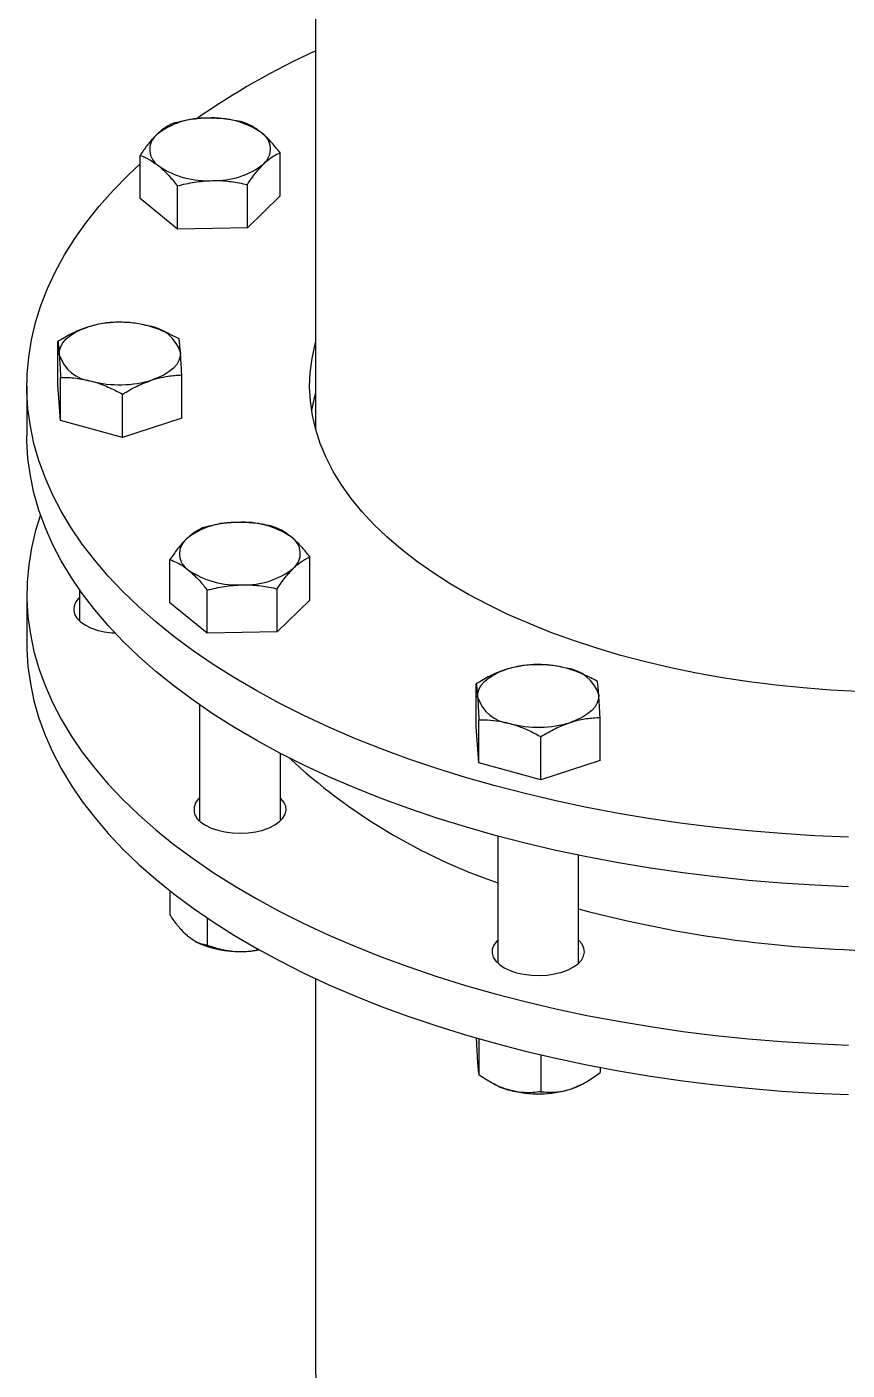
# Model space of a CAD drawing. Header units: inches. Extents: x 0.9 to 37.1, y -8.4 to 11.7.
# Drawn here: x 2.6251 to 2.7176, y 0.9811 to 1.1325 of the extents above; entities that cross this region are included whole.
import ezdxf

# ---------------------------------------------------------------- set-up
doc = ezdxf.new("R2010")
doc.units = ezdxf.units.IN
doc.header["$MEASUREMENT"] = 0

msp = doc.modelspace()

# ---------------------------------------------------------------- linework, layer by layer
at = {"color": 7, "linetype": 'Continuous', "lineweight": 25}
for p, q in [((2.657655085272209, 1.173967945652596), (2.65765508527221, 1.087149485507072)), ((2.637868737742965, 1.113173777499417), (2.637868737742965, 1.118043634614887)), ((2.65363822375441, 1.113482949657259), (2.65363822375441, 1.118352806772729)), ((2.642071042400167, 1.109734190859816), (2.642071042400167, 1.114604047975285)), ((2.64995578540589, 1.109888776938737), (2.64995578540589, 1.114758634054207)), ((2.642071042400167, 1.109734190859816), (2.637868737742965, 1.113173777499417)), ((2.65363822375441, 1.113482949657259), (2.64995578540589, 1.109888776938737)), ((2.64995578540589, 1.109888776938737), (2.642071042400167, 1.109734190859816)), ((2.628605289936329, 1.092207895679726), (2.628605289936329, 1.097077752795196)), ((2.642562210380124, 1.088414703763732), (2.642562210380124, 1.093284560879202)), ((2.625103001938877, 1.092045966653199), (2.625103001938877, 1.086465450372586)), ((2.628905434889589, 1.088146952820898), (2.628605289936329, 1.092207895679726)), ((2.628905434889589, 1.088146952820898), (2.628905434889589, 1.093016809936368)), ((2.635883895111486, 1.086250356862901), (2.635883895111486, 1.091120213978371)), ((2.635883895111486, 1.086250356862901), (2.628905434889589, 1.088146952820898)), ((2.642562210380124, 1.088414703763732), (2.635883895111486, 1.086250356862901)), ((2.641236774041589, 1.067604452389623), (2.641236774041589, 1.072474309505093)), ((2.657006260053034, 1.067913624547466), (2.657006260053034, 1.072783481662935)), ((2.63102645849156, 1.069096647956489), (2.63102645849156, 1.065574476468944)), ((2.653323821704515, 1.064319451828943), (2.653323821704515, 1.069189308944413)), ((2.625103001938877, 1.068607798274625), (2.625103001938877, 1.063027281994013)), ((2.645439078698791, 1.064164865750022), (2.641236774041589, 1.067604452389623)), ((2.645439078698791, 1.064164865750022), (2.645439078698791, 1.069034722865492)), ((2.657006260053034, 1.067913624547466), (2.653323821704515, 1.064319451828943)), ((2.653323821704515, 1.064319451828943), (2.645439078698791, 1.064164865750022)), ((2.675760887488797, 1.053611035967068), (2.675760887488797, 1.058480893082537)), ((2.644564225380646, 1.056113311180102), (2.644564225380646, 1.043022215215759)), ((2.676061032442057, 1.04955009310824), (2.676061032442057, 1.05441995022371)), ((2.689717807932592, 1.049817844051074), (2.689717807932592, 1.054687701166544)), ((2.676061032442057, 1.04955009310824), (2.675760887488797, 1.053611035967068)), ((2.683039492663955, 1.047653497150243), (2.683039492663955, 1.052523354265713)), ((2.653678808713979, 1.04302221521576), (2.653678808713979, 1.050637706015513)), ((2.683039492663955, 1.047653497150243), (2.676061032442057, 1.04955009310824)), ((2.689717807932592, 1.049817844051074), (2.683039492663955, 1.047653497150243)), ((2.678182056044028, 1.041306732589625), (2.678182056044028, 1.026977616756284)), ((2.687296639377362, 1.026977616756287), (2.687296639377362, 1.039146065876658)), ((2.641236774041589, 1.035135015734991), (2.641236774041589, 1.032438270995713)), ((2.645439078698791, 1.032076568187369), (2.645439078698791, 1.028998684356112)), ((2.644111327907758, 1.029416956146772), (2.644220769813924, 1.029358947687657)), ((2.65765508527221, 1.025239623580728), (2.65765508527221, 0.981105302994616)), ((2.675760887488797, 1.018543319490025), (2.675760887488797, 1.018444854573158)), ((2.676061032442057, 1.018457222919374), (2.676061032442057, 1.01438391171433)), ((2.683039492663955, 1.016645364761771), (2.683039492663955, 1.012487315756333)), ((2.689717807932592, 1.015227769844739), (2.689717807932592, 1.014651662657164)), ((2.677586328404283, 1.013448063220808), (2.677838600477306, 1.013314349228183)), ((2.687640094944083, 1.013314349228183), (2.687782774606425, 1.013389974988457))]:
    msp.add_line(p, q, dxfattribs=at)
at = {"color": 7, "linetype": 'Continuous', "lineweight": 25, "flags": 128}
for points in [[(2.717720727069707, 1.041183385741012), (2.713942793773127, 1.041345793166781), (2.710179710831526, 1.041582610088613), (2.706437001088046, 1.041893488945018), (2.702720157485349, 1.042277973478406), (2.699034635003967, 1.042735499404703), (2.695385842656371, 1.043265395241521), (2.691779135548492, 1.043866883293647), (2.688219807020372, 1.044539080794421), (2.684713080877449, 1.045281001201316), (2.681264103723911, 1.046091555643824), (2.677877937409338, 1.046969554521526), (2.674559551599746, 1.047913709249997), (2.671313816483909, 1.048922634151973), (2.668145495625691, 1.049994848491033), (2.665059238972858, 1.051128778644777), (2.662059576032638, 1.052322760414337), (2.659150909224043, 1.053575041466819), (2.656337507416717, 1.054883783907089), (2.653623499665776, 1.056247066975145), (2.65101286915185, 1.057662889865088), (2.64850944733522, 1.059129174661588), (2.646116908332623, 1.060643769389508), (2.643838763524967, 1.062204451172226), (2.641678356403915, 1.063808929494007), (2.63963885766483, 1.065454849561662), (2.637723260553358, 1.067139795760521), (2.635934376472416, 1.068861295199685), (2.634274830856077, 1.070616821341336), (2.632747059316383, 1.072403797708776), (2.631353304068744, 1.074219601667765), (2.630095610641185, 1.076061568275598), (2.628975824872242, 1.077926994192272), (2.627995590201949, 1.079813141648017), (2.627156345259857, 1.081717242461342), (2.62645932175365, 1.083636502101734), (2.625905542661441, 1.085568103791007), (2.625495820730412, 1.087509212637317), (2.625230757283998, 1.089456979795756), (2.625110741339359, 1.091408546649426), (2.625135949036443, 1.09336104900485), (2.625306343379478, 1.095311621295576), (2.62562167429127, 1.097257400787785), (2.62608147898022, 1.099195531781753), (2.626685082619543, 1.101123169802982), (2.62743159933766, 1.103037485776857), (2.628319933518346, 1.104935670180705), (2.629348781408691, 1.106814937167158), (2.630516633032537, 1.108672528652764), (2.631821774406582, 1.11050571836586), (2.633262290055885, 1.112311815847747), (2.634836065825083, 1.114088170401314), (2.636540791981215, 1.115832174981296), (2.637868737742965, 1.117085441262726)], [(2.628755362412958, 1.095570435183896), (2.628779852131845, 1.096030625420117), (2.62892075843236, 1.09648523232024), (2.629175670368634, 1.096926477434164), (2.629540226326764, 1.097346810935653), (2.630008188653231, 1.097739040801959), (2.630571550382886, 1.098096455871322), (2.631220672240342, 1.09841294067281), (2.631944447570647, 1.098683080063725)], [(2.718813600619869, 1.057601373466818), (2.715707774631044, 1.057764420956224), (2.712620040594421, 1.058001714639897), (2.709557085854358, 1.058312740592556), (2.70652554408877, 1.058696825201247), (2.703531980942065, 1.059153136624235), (2.700582879805426, 1.059680686592587), (2.697684627775213, 1.060278332550546), (2.694843501819951, 1.060944780130048), (2.692065655185806, 1.061678585954039), (2.689357104070025, 1.062478160762505), (2.686723714591192, 1.063341772854459), (2.684171190084523, 1.064267551838415), (2.68170505874971, 1.065253492683246), (2.679330661678074, 1.066297460060625), (2.67705314128495, 1.067397192969683), (2.674877430172355, 1.068550309633824), (2.672808240446081, 1.069754312659124), (2.670850053510311, 1.071006594443137), (2.669007110361907, 1.07230444282237), (2.667283402405346, 1.073645046946238), (2.665682662808232, 1.075025503364727), (2.664208358416084, 1.076442822316634), (2.662863682243922, 1.077893934204711), (2.661651546560908, 1.079375696243738), (2.660574576583014, 1.080884899267095), (2.659635104787396, 1.082418274677095), (2.658835165860767, 1.08397250152405), (2.658176492292711, 1.0855442136987), (2.657660510623506, 1.087130007222458), (2.657288338354551, 1.088726447619671), (2.657060781528106, 1.09033007735593), (2.656978332981585, 1.091937423326318), (2.657041171280181, 1.093545004377382), (2.65724916033013, 1.095149338846537), (2.657601849673465, 1.096746952102571), (2.65765508527221, 1.096942447799327)], [(2.642412137903493, 1.09583818612673), (2.642387648184608, 1.09537799589051), (2.642246741884092, 1.094923388990386), (2.641991829947818, 1.094482143876462), (2.641627273989688, 1.094061810374973), (2.641159311663221, 1.093669580508668), (2.640595949933566, 1.093312165439305), (2.639946828076109, 1.092995680637816), (2.639223052745804, 1.092725541246901)], [(2.717720727069707, 1.0356028694604), (2.713942793773127, 1.035765276886168), (2.710179710831526, 1.036002093808), (2.706437001088046, 1.036312972664406), (2.702720157485349, 1.036697457197793), (2.699034635003967, 1.03715498312409), (2.695385842656371, 1.037684878960908), (2.691779135548492, 1.038286367013034), (2.688219807020372, 1.038958564513808), (2.684713080877449, 1.039700484920703), (2.681264103723911, 1.04051103936321), (2.677877937409338, 1.041389038240914), (2.674559551599746, 1.042333192969384), (2.671313816483909, 1.043342117871361), (2.668145495625691, 1.04441433221042), (2.665059238972858, 1.045548262364164), (2.662059576032638, 1.046742244133724), (2.659150909224043, 1.047994525186206), (2.656337507416717, 1.049303267626477), (2.653623499665776, 1.050666550694532), (2.65101286915185, 1.052082373584475), (2.64850944733522, 1.053548658380976), (2.646116908332623, 1.055063253108896), (2.643838763524967, 1.056623934891613), (2.641678356403915, 1.058228413213394), (2.63963885766483, 1.059874333281049), (2.637723260553358, 1.061559279479908), (2.635934376472416, 1.063280778919072), (2.634274830856077, 1.065036305060723), (2.632747059316383, 1.066823281428163), (2.631353304068744, 1.068639085387153), (2.630095610641185, 1.070481051994985), (2.628975824872242, 1.07234647791166), (2.627995590201949, 1.074232625367403), (2.627156345259857, 1.07613672618073), (2.62645932175365, 1.078055985821122), (2.625905542661441, 1.079987587510395), (2.625495820730412, 1.081928696356704), (2.625230757283998, 1.083876463515143), (2.625110741339359, 1.085828030368813), (2.625103001938877, 1.086465450372586)], [(2.62663338056203, 1.077536624323606), (2.62608147898022, 1.075757363403179), (2.625621674291269, 1.07381923240921), (2.625306343379478, 1.071873452917), (2.625135949036443, 1.069922880626275), (2.625110741339359, 1.067970378270851), (2.625230757283999, 1.066018811417182), (2.625495820730412, 1.064071044258742), (2.625905542661441, 1.062129935412433), (2.62645932175365, 1.06019833372316), (2.627156345259857, 1.058279074082768), (2.62799559020195, 1.056374973269442), (2.628975824872242, 1.054488825813698), (2.630095610641185, 1.052623399897023), (2.631353304068745, 1.05078143328919), (2.632747059316384, 1.048965629330201), (2.634274830856078, 1.047178652962761), (2.635934376472417, 1.04542312682111), (2.637723260553359, 1.043701627381946), (2.639638857664831, 1.042016681183088), (2.641678356403915, 1.040370761115433), (2.643838763524968, 1.038766282793651), (2.646116908332623, 1.037205601010934), (2.648509447335222, 1.035691006283014), (2.651012869151851, 1.034224721486513), (2.653623499665777, 1.03280889859657), (2.656337507416719, 1.031445615528515), (2.659150909224045, 1.030136873088245), (2.662059576032639, 1.028884592035763), (2.665059238972859, 1.027690610266203), (2.668145495625692, 1.026556680112459), (2.67131381648391, 1.025484465773399), (2.674559551599748, 1.024475540871423), (2.67787793740934, 1.023531386142952), (2.681264103723912, 1.022653387265249), (2.68471308087745, 1.021842832822741), (2.688219807020372, 1.021100912415847), (2.691779135548494, 1.020428714915073), (2.695385842656373, 1.019827226862947), (2.699034635003969, 1.019297331026129), (2.70272015748535, 1.018839805099832), (2.706437001088048, 1.018455320566444), (2.710179710831528, 1.018144441710039), (2.713942793773128, 1.017907624788207), (2.717720727069708, 1.017745217362438)], [(2.630379186327992, 1.066771092111893), (2.630487531646453, 1.066319544951869), (2.630742485892836, 1.06588392346441), (2.631136714497666, 1.065476759686576), (2.631658876221755, 1.065109766978935), (2.632293949422994, 1.064793503053503), (2.633023664201661, 1.064537066247594), (2.633827027992163, 1.064347833781222), (2.634680929480925, 1.064231249527908), (2.635040290829151, 1.064205284422847)], [(2.625103001938877, 1.063027281994013), (2.625110741339359, 1.062389861990238), (2.625230757283999, 1.060438295136569), (2.625495820730412, 1.05849052797813), (2.625905542661441, 1.056549419131819), (2.62645932175365, 1.054617817442547), (2.627156345259857, 1.052698557802155), (2.62799559020195, 1.050794456988829), (2.628975824872242, 1.048908309533085), (2.630095610641185, 1.047042883616411), (2.631353304068745, 1.045200917008578), (2.632747059316384, 1.043385113049588), (2.634274830856078, 1.041598136682148), (2.635934376472417, 1.039842610540497), (2.637723260553359, 1.038121111101333), (2.639638857664831, 1.036436164902475), (2.641678356403915, 1.03479024483482), (2.643838763524968, 1.033185766513038), (2.646116908332623, 1.031625084730321), (2.648509447335222, 1.030110490002401), (2.651012869151851, 1.028644205205901), (2.653623499665777, 1.027228382315957), (2.656337507416719, 1.025865099247902), (2.659150909224045, 1.024556356807631), (2.662059576032639, 1.02330407575515), (2.665059238972859, 1.02211009398559), (2.668145495625692, 1.020976163831846), (2.67131381648391, 1.019903949492786), (2.674559551599748, 1.01889502459081), (2.67787793740934, 1.017950869862339), (2.681264103723912, 1.017072870984636), (2.68471308087745, 1.016262316542128), (2.688219807020372, 1.015520396135234), (2.691779135548494, 1.01484819863446), (2.695385842656373, 1.014246710582334), (2.699034635003969, 1.013716814745516), (2.70272015748535, 1.013259288819219), (2.706437001088048, 1.012874804285831), (2.710179710831528, 1.012563925429426), (2.713942793773128, 1.012327108507594), (2.717720727069708, 1.012164701081826)], [(2.675910959965427, 1.056973575471238), (2.675935449684314, 1.057433765707458), (2.676076355984828, 1.057888372607582), (2.676331267921102, 1.058329617721506), (2.676695823879232, 1.058749951222995), (2.6771637862057, 1.0591421810893), (2.677727147935355, 1.059499596158663), (2.678376269792811, 1.059816080960152), (2.679100045123116, 1.060086220351067)], [(2.689567735455961, 1.057241326414072), (2.689543245737076, 1.056781136177851), (2.689402339436562, 1.056326529277728), (2.689147427500287, 1.055885284163804), (2.688782871542157, 1.055464950662315), (2.688314909215689, 1.05507272079601), (2.687751547486034, 1.054715305726647), (2.687102425628578, 1.054398820925158), (2.686378650298273, 1.054128681534243)], [(2.644713292445847, 1.042892227255579), (2.645245485136023, 1.042529076926115), (2.645889184207215, 1.042217473223664), (2.646625871609122, 1.041966380419413), (2.647434354186475, 1.041783021996175), (2.648291373367526, 1.041672672841947), (2.649172274270804, 1.041638507500984), (2.650051714981177, 1.041681508847941), (2.650904395590599, 1.041800439812358), (2.651705786030409, 1.041991878966926), (2.652432831756743, 1.042250318955721), (2.653064616987782, 1.042568324930805), (2.653582966412717, 1.042936748439268), (2.65397296806235, 1.043344990607557), (2.654223402299295, 1.043781307051776), (2.65432706458652, 1.044233145742224), (2.654280972748758, 1.044687508102437), (2.654086452764263, 1.045131322954568), (2.653749100618827, 1.045551822553372), (2.653678808713979, 1.045619524964182)], [(2.678182056044028, 1.02957492650471), (2.67803399174771, 1.02942635999807), (2.677724292439255, 1.029000254102282), (2.677558867140071, 1.028553320548931), (2.677542474834827, 1.028098416802618), (2.6776755871003, 1.027648629615884), (2.677954374538967, 1.027216898547166), (2.678370816943806, 1.02681564371326), (2.678912934025044, 1.026456408485173), (2.679565130061285, 1.026149527406362), (2.680308642560016, 1.025903828886725)], [(2.680308642560016, 1.025903828886725), (2.681122082020359, 1.025726381225331), (2.681982047270063, 1.025622289268319), (2.682863798674632, 1.025594547551774), (2.683741969851555, 1.025643954154372), (2.684591297414954, 1.025769087738108), (2.685387347757199, 1.025966348437611), (2.686107219959307, 1.026230061421706), (2.686730204608693, 1.026552640147983), (2.687238379571258, 1.026924804613804), (2.68761712557856, 1.027335848325085), (2.687855546797553, 1.027773946302639), (2.687946784283856, 1.028226495265294), (2.687888213301106, 1.028680476203347), (2.687681518829836, 1.029122828911774), (2.687332647093656, 1.029540827708541), (2.687296639377362, 1.029574926504708)], [(2.686378650298273, 1.012788216927463), (2.687102425628578, 1.013058356318378), (2.687640094944083, 1.013314349228183)], [(2.65765508527221, 0.981105302994616), (2.657678247356818, 0.9802020492708463)]]:
    msp.add_lwpolyline(points, dxfattribs=at)
at = {"color": 7, "linetype": 'Continuous', "lineweight": 25}
for centre, radius, start, end in [((2.69494002807789, 1.048983371478991), 0.08903331098630947, 114.7572850059777, 124.7486316860814), ((2.645161019307285, 1.113404182425265), 0.008840327992986263, 87.84431492475638, 128.0692275463375), ((2.646121886405197, 1.112610485265849), 0.00964825083302727, 55.8569643361955, 93.73400934646192), ((2.65037038353404, 1.118741478126481), 0.00219077596310925, 310.6317154106282, 57.82239376486659), ((2.641136577963334, 1.118701270897364), 0.002190775963108093, 130.6317154105922, 237.8223937649066), ((2.645385075092179, 1.124832263757993), 0.009648250833025182, 235.856964336191, 273.7340093464662), ((2.64634594219009, 1.124038566598583), 0.0088403279929891, 267.8443149247665, 308.0692275463336), ((2.635594104285166, 1.086740113617721), 0.0124881720705722, 75.25370961277075, 106.9926528372294), ((2.638322306534466, 1.094553985135196), 0.00428671118851458, 17.43221134443406, 83.96713333140752), ((2.632845193781986, 1.096854636175431), 0.004286711188514367, 197.4322113444292, 263.967133331408), ((2.635573396031285, 1.104668507692907), 0.01248817207057404, 255.2537096127759, 286.9926528372294), ((2.675712869299719, 1.08633263576319), 0.01874506281079619, 164.4368826265931, 171.0287828600361), ((2.648529055605913, 1.067834857315463), 0.008840327992994647, 87.84431492478139, 128.0692275463228), ((2.64948992270382, 1.067041160156054), 0.009648250833029238, 55.85696433619704, 93.7340093464559), ((2.64450461426196, 1.073131945787571), 0.002190775963109294, 130.6317154106312, 237.8223937648736), ((2.653738419832665, 1.073172153016687), 0.002190775963108672, 310.6317154106106, 57.82239376488932), ((2.648753111390804, 1.079262938648206), 0.00964825083303155, 235.8569643362038, 273.7340093464531), ((2.649713978488712, 1.078469241488791), 0.008840327992991476, 267.8443149247757, 308.0692275463323), ((2.632204946915728, 1.066777295186216), 0.001825771125267347, 130.2012496706753, 180.1946633165414), ((2.682749701837635, 1.048143253905068), 0.01248817207056725, 75.25370961276676, 106.9926528372382), ((2.685477904086936, 1.05595712542254), 0.004286711188512564, 17.4322113444111, 83.96713333142216), ((2.680000791334454, 1.058257776462772), 0.004286711188513871, 197.4322113444253, 263.9671333314133), ((2.682728993583753, 1.066071647980249), 0.01248817207057447, 255.2537096127764, 286.9926528372289), ((2.699836890209341, 1.098863075176757), 0.0664508895285656, 227.1620604066711, 250.9812676850898), ((2.645640849260721, 1.044310647786143), 0.001694779763374306, 129.4391871339154, 236.8178663206718), ((2.723344521173459, 1.168103593950976), 0.1397292817300299, 255.0495424014805, 269.8062758067725), ((2.64894526201263, 1.039224158267256), 0.01093815369774342, 244.4100371746005, 272.2854287393176), ((2.64915653958238, 1.040930101102977), 0.01263739753774914, 271.0197597715654, 279.8110634398357), ((2.68161933367836, 1.02056977739191), 0.008181392386173485, 242.4764173887357, 255.3508359351531), ((2.682728993583753, 1.024731183373463), 0.01248817207056865, 255.2537096127713, 286.9926528372392)]:
    msp.add_arc(centre, radius, start, end, dxfattribs=at)
for points, knots in [([(2.645493547594347, 1.122238254190984), (2.64540007976262, 1.122235796758027), (2.644692405294938, 1.122217190757142), (2.643358141865638, 1.122076767731874), (2.642157166212657, 1.121785018569427), (2.641551176091486, 1.121637807333409)], [0, 0, 0, 0, 0.07010571820324442, 0.5307925293049163, 1, 1, 1, 1]), ([(2.649435919097208, 1.12179239341233), (2.648795660633523, 1.121926061136675), (2.647503404759398, 1.12219584734297), (2.64616754499858, 1.122224033227435), (2.645493547594347, 1.122238254190984)], [0, 0, 0, 0, 0.4954579634770068, 1, 1, 1, 1]), ([(2.641551176091486, 1.121637807333409), (2.641321918899762, 1.121525484864285), (2.640861237676253, 1.121299778302519), (2.640242312950129, 1.12085949858533), (2.639856476093689, 1.120500284235394), (2.639709956917225, 1.120363874792262)], [0, 0, 0, 0, 0.3805934879738669, 0.764784181387485, 1, 1, 1, 1]), ([(2.65153707142581, 1.120595753910644), (2.651487256193495, 1.120635902752946), (2.651110089339843, 1.120939882315534), (2.650398971498868, 1.121407668487881), (2.649758891590613, 1.121663370767342), (2.649435919097208, 1.12179239341233)], [0, 0, 0, 0, 0.07010571820324925, 0.53079252930492, 1, 1, 1, 1]), ([(2.65363822375441, 1.118352806772729), (2.65329698737907, 1.118778329222245), (2.652608258161874, 1.119637175947667), (2.651896289529518, 1.120274298699778), (2.65153707142581, 1.120595753910644)], [0, 0, 0, 0, 0.4954579634770089, 1, 1, 1, 1]), ([(2.639709956917225, 1.120363874792262), (2.639467286107358, 1.120109486927416), (2.638978316192226, 1.119596907714645), (2.638364732224482, 1.118777298064641), (2.637998035360253, 1.118234888629758), (2.637868737742965, 1.118043634614887)], [0, 0, 0, 0, 0.3894480145147176, 0.7847188654868446, 1, 1, 1, 1]), ([(2.637868737742965, 1.118043634614887), (2.638209974118305, 1.117910553072876), (2.638898703335501, 1.117641949978725), (2.639610671967857, 1.11711357998558), (2.639969890071566, 1.116846995113201)], [0, 0, 0, 0, 0.4954579634770065, 1, 1, 1, 1]), ([(2.65179700458015, 1.117078874231582), (2.651943523754112, 1.117215286165815), (2.652326907430551, 1.117572223128005), (2.652945858693763, 1.11801331901019), (2.653406575753308, 1.118239222673731), (2.65363822375441, 1.118352806772729)], [0, 0, 0, 0, 0.2352153999993352, 0.6154671935981781, 1, 1, 1, 1]), ([(2.639969890071566, 1.116846995113201), (2.64001970530388, 1.116805596413622), (2.640396872157533, 1.116492153786936), (2.641107989998508, 1.115795839959626), (2.641748069906763, 1.115003731344684), (2.642071042400167, 1.114604047975285)], [0, 0, 0, 0, 0.07010571820324756, 0.5307925293049179, 1, 1, 1, 1]), ([(2.64995578540589, 1.114758634054207), (2.650085083498841, 1.114949888307811), (2.650448488691874, 1.115487427473033), (2.651061938141207, 1.116307644567604), (2.651550914712416, 1.116820677426578), (2.65179700458015, 1.117078874231582)], [0, 0, 0, 0, 0.215281657295184, 0.6050705810156046, 1, 1, 1, 1]), ([(2.642071042400167, 1.114604047975285), (2.642711300863852, 1.114762821158445), (2.644003556737977, 1.115083278583421), (2.645339416498796, 1.115163845457923), (2.646013413903029, 1.115204494832861)], [0, 0, 0, 0, 0.4954579634770073, 1, 1, 1, 1]), ([(2.646013413903029, 1.115204494832861), (2.646106881734756, 1.115205702408541), (2.646814556202438, 1.115214845345328), (2.648148819631738, 1.115126740715633), (2.649349795284719, 1.114882083542599), (2.64995578540589, 1.114758634054207)], [0, 0, 0, 0, 0.07010571820324459, 0.5307925293049176, 1, 1, 1, 1]), ([(2.631944447570647, 1.098683080063725), (2.631865281052817, 1.098656798393735), (2.631265886348473, 1.098457811571461), (2.630135775725233, 1.097977294980129), (2.629118558799489, 1.097379426288652), (2.628605289936329, 1.097077752795196)], [0, 0, 0, 0, 0.07010571820324442, 0.5307925293049168, 1, 1, 1, 1]), ([(2.635283605204966, 1.099242099696026), (2.634741311325406, 1.099212570423934), (2.633646780770778, 1.09915297046941), (2.632515318067306, 1.098840655895089), (2.631944447570647, 1.098683080063725)], [0, 0, 0, 0, 0.4954579634770057, 1, 1, 1, 1]), ([(2.638772835315915, 1.098816955535142), (2.63869011080032, 1.098838813357271), (2.63806377737142, 1.099004305830495), (2.636882875944432, 1.099210985707212), (2.635819942020558, 1.099231665204061), (2.635283605204966, 1.099242099696026)], [0, 0, 0, 0, 0.07010571820324965, 0.5307925293049189, 1, 1, 1, 1]), ([(2.642262065426864, 1.09734550373803), (2.641695399117344, 1.097645731952519), (2.640551676841609, 1.098251692975695), (2.639369362567555, 1.098627397040936), (2.638772835315915, 1.098816955535142)], [0, 0, 0, 0, 0.4954579634770054, 1, 1, 1, 1]), ([(2.628605289936329, 1.097077752795196), (2.628623976030319, 1.096936370664667), (2.628661524831198, 1.096652270120714), (2.628711971604616, 1.096133538151535), (2.628743420056506, 1.095725416771374), (2.628755362412958, 1.095570435183896)], [0, 0, 0, 0, 0.3805934879738678, 0.7647841813874855, 1, 1, 1, 1]), ([(2.642412137903493, 1.09583818612673), (2.642400195547244, 1.095993170204992), (2.642368947046997, 1.096398703242799), (2.642318498110617, 1.096918254740701), (2.642280946388846, 1.097202556928854), (2.642262065426864, 1.09734550373803)], [0, 0, 0, 0, 0.2352153999993355, 0.6154671935981773, 1, 1, 1, 1]), ([(2.628755362412958, 1.095570435183896), (2.628775141812365, 1.095285287404763), (2.628814996343095, 1.094710728456205), (2.628865007806666, 1.093813343525909), (2.628894896212868, 1.093224453164378), (2.628905434889589, 1.093016809936368)], [0, 0, 0, 0, 0.3894480145147175, 0.7847188654868432, 1, 1, 1, 1]), ([(2.642562210380124, 1.093284560879202), (2.642551671664633, 1.093492204406238), (2.642522051553078, 1.094075807259941), (2.642472051053716, 1.094973782583825), (2.642432195980468, 1.095548796022282), (2.642412137903493, 1.09583818612673)], [0, 0, 0, 0, 0.2152816572951866, 0.6050705810156041, 1, 1, 1, 1]), ([(2.639223052745804, 1.092725541246901), (2.639302219263635, 1.092750573059615), (2.63990161396798, 1.092940096817791), (2.641031724591218, 1.093192085754159), (2.642048941516963, 1.093253548110155), (2.642562210380124, 1.093284560879202)], [0, 0, 0, 0, 0.0701057182032432, 0.5307925293049156, 1, 1, 1, 1]), ([(2.628905434889589, 1.093016809936368), (2.629472101199108, 1.093009022629383), (2.630615823474843, 1.092993305237478), (2.631798137748897, 1.092726353931204), (2.632394665000537, 1.092591665775484)], [0, 0, 0, 0, 0.4954579634770087, 1, 1, 1, 1]), ([(2.632394665000537, 1.092591665775484), (2.632477389516131, 1.092568558096079), (2.633103722945032, 1.092393602558757), (2.634284624372021, 1.091958395027076), (2.635347558295893, 1.091401309194746), (2.635883895111486, 1.091120213978371)], [0, 0, 0, 0, 0.0701057182032467, 0.5307925293049188, 1, 1, 1, 1]), ([(2.635883895111486, 1.091120213978371), (2.636426188991045, 1.091442184157968), (2.637520719545673, 1.092092027743763), (2.638652182249145, 1.092513095077051), (2.639223052745804, 1.092725541246901)], [0, 0, 0, 0, 0.4954579634770053, 1, 1, 1, 1]), ([(2.648861583892971, 1.07666892908119), (2.648768116061245, 1.076666471648233), (2.648060441593561, 1.076647865647348), (2.646726178164263, 1.07650744262208), (2.64552520251128, 1.076215693459633), (2.64491921239011, 1.076068482223615)], [0, 0, 0, 0, 0.07010571820324832, 0.5307925293049187, 1, 1, 1, 1]), ([(2.652803955395832, 1.076223068302536), (2.652163696932147, 1.076356736026881), (2.650871441058023, 1.076626522233176), (2.649535581297203, 1.076654708117641), (2.648861583892971, 1.07666892908119)], [0, 0, 0, 0, 0.4954579634770072, 1, 1, 1, 1]), ([(2.64491921239011, 1.076068482223615), (2.644620190301764, 1.075922847952197), (2.644016663644837, 1.075628909248706), (2.643392772516373, 1.075074348760542), (2.643077993215849, 1.074794549682469)], [0, 0, 0, 0, 0.4954579634770072, 1, 1, 1, 1]), ([(2.654905107724433, 1.07502642880085), (2.654737903782687, 1.075156689966911), (2.65430039611616, 1.075497532761688), (2.65359406473195, 1.0759126455208), (2.653068306182385, 1.076119208617851), (2.652803955395832, 1.076223068302536)], [0, 0, 0, 0, 0.2352153999993345, 0.6154671935981783, 1, 1, 1, 1]), ([(2.643077993215849, 1.074794549682469), (2.643034340616436, 1.074751318478571), (2.642703833002406, 1.074424001383049), (2.642080687414083, 1.073701528357952), (2.641519791669355, 1.072885873748304), (2.641236774041589, 1.072474309505093)], [0, 0, 0, 0, 0.070105718203247, 0.5307925293049195, 1, 1, 1, 1]), ([(2.657006260053034, 1.072783481662935), (2.656858708369408, 1.072969308076801), (2.656443999638237, 1.07349159175679), (2.655743946783604, 1.074286056690424), (2.65518593920059, 1.074778562669197), (2.654905107724433, 1.07502642880085)], [0, 0, 0, 0, 0.2152816572951864, 0.6050705810156045, 1, 1, 1, 1]), ([(2.641236774041589, 1.072474309505093), (2.641498396497499, 1.072371611085845), (2.642024114151894, 1.0721652435862), (2.642730415252656, 1.071750945878077), (2.643170722425589, 1.071407928678261), (2.64333792637019, 1.071277670003407)], [0, 0, 0, 0, 0.3805934879738668, 0.7647841813874848, 1, 1, 1, 1]), ([(2.655165040878774, 1.071509549121788), (2.655208693478187, 1.07155153046841), (2.655539201092218, 1.071869384499834), (2.656162346680541, 1.072363329869967), (2.656723242425269, 1.072642578144134), (2.657006260053034, 1.072783481662935)], [0, 0, 0, 0, 0.0701057182032467, 0.5307925293049162, 1, 1, 1, 1]), ([(2.64333792637019, 1.071277670003407), (2.643614856104772, 1.071033469282354), (2.644172856092041, 1.070541416670367), (2.644873062455652, 1.069747564828283), (2.64529152755798, 1.069220549060593), (2.645439078698791, 1.069034722865492)], [0, 0, 0, 0, 0.3894480145147156, 0.784718865486841, 1, 1, 1, 1]), ([(2.653323821704515, 1.069189308944413), (2.65362284379286, 1.069627384123336), (2.654226370449788, 1.070511566458098), (2.65485026157825, 1.071174879705229), (2.655165040878774, 1.071509549121788)], [0, 0, 0, 0, 0.4954579634770069, 1, 1, 1, 1]), ([(2.645439078698791, 1.069034722865492), (2.646079337162476, 1.069193496048651), (2.647371593036601, 1.069513953473628), (2.64870745279742, 1.069594520348129), (2.649381450201653, 1.069635169723067)], [0, 0, 0, 0, 0.4954579634770085, 1, 1, 1, 1]), ([(2.649381450201653, 1.069635169723067), (2.64947491803338, 1.069636377298748), (2.650182592501062, 1.069645520235534), (2.651516855930361, 1.069557415605839), (2.652717831583344, 1.069312758432805), (2.653323821704515, 1.069189308944413)], [0, 0, 0, 0, 0.07010571820324851, 0.5307925293049194, 1, 1, 1, 1]), ([(2.679100045123116, 1.060086220351067), (2.679020878605286, 1.060059938681077), (2.678421483900941, 1.059860951858803), (2.677291373277702, 1.05938043526747), (2.676274156351957, 1.058782566575994), (2.675760887488797, 1.058480893082537)], [0, 0, 0, 0, 0.0701057182032491, 0.5307925293049185, 0.9999999999999999, 0.9999999999999999, 0.9999999999999999, 0.9999999999999999]), ([(2.682439202757434, 1.060645239983368), (2.681896908877875, 1.060615710711276), (2.680802378323246, 1.060556110756752), (2.679670915619775, 1.060243796182431), (2.679100045123116, 1.060086220351067)], [0, 0, 0, 0, 0.4954579634770065, 1, 1, 1, 1]), ([(2.685928432868383, 1.060220095822484), (2.685650769502301, 1.060288963504473), (2.684924232495422, 1.060469163435952), (2.68375127958737, 1.060624927377482), (2.682878190788782, 1.0606384438944), (2.682439202757434, 1.060645239983368)], [0, 0, 0, 0, 0.2352153999993354, 0.6154671935981783, 1, 1, 1, 1]), ([(2.689417662979332, 1.058748644025371), (2.689172634682039, 1.058880292817323), (2.688483958200862, 1.059250304884475), (2.687321431588017, 1.059787726333773), (2.686394789176475, 1.060075344620889), (2.685928432868383, 1.060220095822484)], [0, 0, 0, 0, 0.2152816572951839, 0.6050705810156047, 1, 1, 1, 1]), ([(2.675760887488797, 1.058480893082537), (2.675785259918756, 1.058297356049708), (2.675834451639863, 1.057926916887644), (2.675885303210446, 1.057293274627565), (2.675910959965427, 1.056973575471238)], [0, 0, 0, 0, 0.4954579634770062, 1, 1, 1, 1]), ([(2.689567735455961, 1.057241326414072), (2.689564177458198, 1.057288840977552), (2.689537238733642, 1.057648588741002), (2.689486447929892, 1.058221521381569), (2.689440730931764, 1.058571866402154), (2.689417662979332, 1.058748644025371)], [0, 0, 0, 0, 0.07010571820324464, 0.5307925293049166, 1, 1, 1, 1]), ([(2.675910959965427, 1.056973575471238), (2.675914517963191, 1.056924811050481), (2.675941456687747, 1.056555600222934), (2.675992247491497, 1.055754139927403), (2.676037964489625, 1.054867388571337), (2.676061032442057, 1.05441995022371)], [0, 0, 0, 0, 0.07010571820324464, 0.5307925293049169, 1, 1, 1, 1]), ([(2.689717807932592, 1.054687701166544), (2.689693435502632, 1.055163679106877), (2.689644243781525, 1.056124361900213), (2.689593392210943, 1.056866756919258), (2.689567735455961, 1.057241326414072)], [0, 0, 0, 0, 0.4954579634770078, 0.9999999999999999, 0.9999999999999999, 0.9999999999999999, 0.9999999999999999]), ([(2.676061032442057, 1.05441995022371), (2.676495489734103, 1.054413313619227), (2.677368510621073, 1.054399977683939), (2.678541413239616, 1.054245017674004), (2.679272599182183, 1.054063671252559), (2.679550262553006, 1.053994806062826)], [0, 0, 0, 0, 0.3805934879738671, 0.7647841813874853, 1, 1, 1, 1]), ([(2.679550262553006, 1.053994806062826), (2.680010139524022, 1.053852287641077), (2.680936769321864, 1.053565119931762), (2.682099550855849, 1.053028367939019), (2.682794465268074, 1.052655003038208), (2.683039492663955, 1.052523354265713)], [0, 0, 0, 0, 0.389448014514716, 0.7847188654868422, 1, 1, 1, 1]), ([(2.683039492663955, 1.052523354265713), (2.683581786543514, 1.05284532444531), (2.684676317098142, 1.053495168031104), (2.685807779801614, 1.053916235364392), (2.686378650298273, 1.054128681534243)], [0, 0, 0, 0, 0.4954579634770065, 1, 1, 1, 1]), ([(2.686378650298273, 1.054128681534243), (2.686457816816104, 1.054153713346957), (2.687057211520449, 1.054343237105133), (2.688187322143687, 1.054595226041501), (2.689204539069432, 1.054656688397496), (2.689717807932592, 1.054687701166544)], [0, 0, 0, 0, 0.07010571820324756, 0.5307925293049196, 1, 1, 1, 1]), ([(2.64333792637019, 1.029937205396627), (2.643290001400134, 1.029977257452924), (2.642975427026375, 1.030240154863448), (2.642388187945999, 1.030848861001751), (2.641738807806588, 1.031692781265511), (2.641361073998786, 1.032253693088776), (2.641236774041589, 1.032438270995713)], [0, 0, 0, 0, 0.06625438873007855, 0.4348867160202345, 0.8140395284738156, 1, 1, 1, 1]), ([(2.645439078698791, 1.028998684356112), (2.645261182292159, 1.029028218232213), (2.644840296203359, 1.029098092592434), (2.644138911393998, 1.02935555766688), (2.643607168710744, 1.02974169088452), (2.64333792637019, 1.029937205396627)], [0, 0, 0, 0, 0.2654708005954881, 0.6280788300799396, 1, 1, 1, 1]), ([(2.645439078698791, 1.028998684356112), (2.646051872441145, 1.028805549711392), (2.647299781101422, 1.028412245440986), (2.6486631110967, 1.028282095690901), (2.649362504354078, 1.028294372548772), (2.649381450201653, 1.028294705116287)], [0, 0, 0, 0, 0.484195218163561, 0.9860273763411904, 0.9999999999999999, 0.9999999999999999, 0.9999999999999999, 0.9999999999999999]), ([(2.649381450201653, 1.028294705116287), (2.649937717313975, 1.028317652067534), (2.650585645033155, 1.028344380172529), (2.65120017681968, 1.02851727134738), (2.651287112992989, 1.028541729800905)], [0, 0, 0, 0, 0.8585326663077493, 0.9999999999999999, 0.9999999999999999, 0.9999999999999999, 0.9999999999999999]), ([(2.675760887488797, 1.018444854573158), (2.675784214431606, 1.017924093555341), (2.675831718007339, 1.016863602660684), (2.675883615274937, 1.01600455698557), (2.675910238762398, 1.015642907576824), (2.675910959965427, 1.015633110864458)], [0, 0, 0, 0, 0.4841952181635629, 0.9860273763411895, 1, 1, 1, 1]), ([(2.675910959965427, 1.015633110864458), (2.675931953720347, 1.015378760128614), (2.675974699871661, 1.014860867303701), (2.676024433310921, 1.01453820315845), (2.676052768098669, 1.01441875181672), (2.676061032442057, 1.01438391171433)], [0, 0, 0, 0, 0.4060446745436634, 0.8267623950146933, 1, 1, 1, 1]), ([(2.686378650298273, 1.012788216927463), (2.686845767644437, 1.012969296493222), (2.687796882337175, 1.013337999212065), (2.688903466283229, 1.014046853560696), (2.689533923812474, 1.014515092473592), (2.689717807932592, 1.014651662657164)], [0, 0, 0, 0, 0.4060446745436582, 0.8267623950146864, 1, 1, 1, 1]), ([(2.679550262553006, 1.012654341456046), (2.679470677057793, 1.012676796553472), (2.678948286385727, 1.012824189409478), (2.677973101362879, 1.013217274715212), (2.676894723224825, 1.013822757363028), (2.676267448296604, 1.014244973924264), (2.676061032442057, 1.01438391171433)], [0, 0, 0, 0, 0.06625438873007931, 0.434886716020237, 0.8140395284738186, 1, 1, 1, 1]), ([(2.683039492663955, 1.012487315756333), (2.682744073102887, 1.012451530118473), (2.682045138335364, 1.012366864680652), (2.680880399842648, 1.012366797207283), (2.679997373630586, 1.012557686607018), (2.679550262553006, 1.012654341456046)], [0, 0, 0, 0, 0.2654708005954877, 0.6280788300799397, 0.9999999999999999, 0.9999999999999999, 0.9999999999999999, 0.9999999999999999]), ([(2.683039492663955, 1.012487315756333), (2.683558524140708, 1.012450377560172), (2.684615492954244, 1.012375155684198), (2.685770222730097, 1.012592508346033), (2.686362603314493, 1.012783055207981), (2.686378650298273, 1.012788216927463)], [0, 0, 0, 0, 0.4841952181635609, 0.9860273763411913, 1, 1, 1, 1])]:
    msp.add_open_spline(points, degree=3, knots=knots, dxfattribs=at)

doc.saveas('drawing.dxf')
